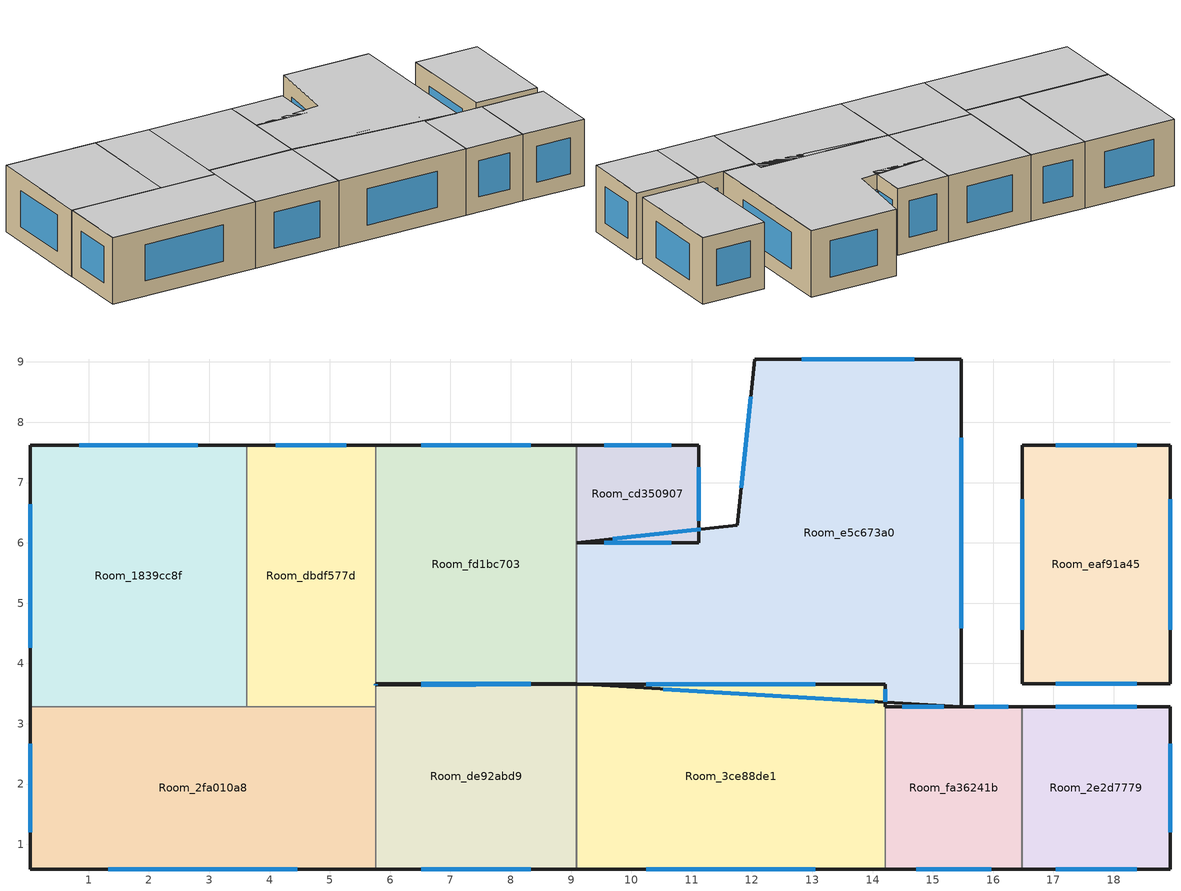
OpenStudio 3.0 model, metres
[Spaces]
Room_dbdf577d
 floor adiabatic (Generic Interior Floor): 5.76,7.62 5.76,3.28 3.62,3.28 3.62,7.62 z0
 wall outside: 5.76,3.64 5.76,3.66 / 5.76,7.62 3.62,7.62 z0:2.5
 wall to Room_2fa010a8: 3.62,3.28 5.76,3.28 z0:2.5
 wall to Room_de92abd9: 5.76,3.28 5.76,3.64 z0:2.5
 wall to Room_fd1bc703: 5.76,3.66 5.76,7.62 z0:2.5
 wall to Room_1839cc8f: 3.62,7.62 3.62,3.28 z0:2.5
 window: 5.76,3.64 5.76,3.66 / 5.28,7.62 4.1,7.62 z0.57:1.93
 ceiling adiabatic (Generic Interior Ceiling): 5.76,3.28 5.76,7.62 3.62,7.62 3.62,3.28 z2.5
Room_1839cc8f
 floor adiabatic (Generic Interior Floor): 3.62,7.62 3.62,3.28 0.03,3.28 0.03,7.62 z0
 wall outside: 3.62,7.62 0.03,7.62 0.03,3.28 z0:2.5
 wall to Room_2fa010a8: 0.03,3.28 3.62,3.28 z0:2.5
 window: 2.81,7.62 0.84,7.62 / 0.03,6.64 0.03,4.26 z0.57:1.93
 ceiling adiabatic (Generic Interior Ceiling): 3.62,3.28 3.62,7.62 0.03,7.62 0.03,3.28 z2.5
Room_de92abd9
 floor adiabatic (Generic Interior Floor): 9.09,3.66 9.09,0.59 5.76,0.59 5.76,3.64 z0
 wall outside: 5.76,0.59 9.09,0.59 / 9.09,3.66 5.76,3.64 z0:2.5
 wall to Room_2fa010a8: 5.76,3.28 5.76,0.59 z0:2.5
 wall to Room_3ce88de1: 9.09,0.59 9.09,3.66 z0:2.5
 window: 6.51,0.59 8.34,0.59 / 8.34,3.65 6.51,3.64 z0.57:1.93
 ceiling adiabatic (Generic Interior Ceiling): 9.09,0.59 9.09,3.66 5.76,3.64 5.76,0.59 z2.5
Room_2fa010a8
 floor adiabatic (Generic Interior Floor): 5.76,3.28 5.76,0.59 0.03,0.59 0.03,3.28 z0
 wall outside: 0.03,3.28 0.03,0.59 5.76,0.59 z0:2.5
 window: 1.33,0.59 4.46,0.59 / 0.03,2.67 0.03,1.2 z0.57:1.93
 ceiling adiabatic (Generic Interior Ceiling): 5.76,0.59 5.76,3.28 0.03,3.28 0.03,0.59 z2.5
Room_cd350907
 floor adiabatic (Generic Interior Floor): 11.12,7.62 11.12,6 9.09,6 9.09,7.62 z0
 wall outside: 9.09,6 11.12,6 11.12,7.62 9.09,7.62 z0:2.5
 wall to Room_fd1bc703: 9.09,7.62 9.09,6 z0:2.5
 window: 9.55,6 10.66,6 / 11.12,6.37 11.12,7.25 / 10.66,7.62 9.55,7.62 z0.57:1.93
 ceiling adiabatic (Generic Interior Ceiling): 11.12,6 11.12,7.62 9.09,7.62 9.09,6 z2.5
Room_eaf91a45
 floor adiabatic (Generic Interior Floor): 18.94,7.62 18.94,3.66 16.48,3.66 16.48,7.62 z0
 wall outside: 16.48,3.66 18.94,3.66 18.94,7.62 16.48,7.62 16.48,3.66 z0:2.5
 window: 17.04,3.66 18.38,3.66 / 18.94,4.56 18.94,6.72 / 18.38,7.62 17.04,7.62 / 16.48,6.72 16.48,4.56 z0.57:1.93
 ceiling adiabatic (Generic Interior Ceiling): 18.94,3.66 18.94,7.62 16.48,7.62 16.48,3.66 z2.5
Room_fd1bc703
 floor adiabatic (Generic Interior Floor): 9.09,7.62 9.09,3.66 5.76,3.66 5.76,7.62 z0
 wall outside: 5.76,3.66 9.09,3.66 / 9.09,7.62 5.76,7.62 z0:2.5
 wall to Room_e5c673a0: 9.09,3.66 9.09,6 z0:2.5
 window: 6.51,3.66 8.34,3.66 / 8.34,7.62 6.51,7.62 z0.57:1.93
 ceiling adiabatic (Generic Interior Ceiling): 9.09,3.66 9.09,7.62 5.76,7.62 5.76,3.66 z2.5
Room_e5c673a0
 floor adiabatic (Generic Interior Floor): 15.47,9.05 15.47,3.28 9.09,3.66 9.09,6 11.76,6.29 12.05,9.05 z0
 wall outside: 9.09,3.66 15.47,3.28 15.47,9.05 12.05,9.05 11.76,6.29 9.09,6 z0:2.5
 window: 10.53,3.58 14.03,3.37 / 15.47,4.59 15.47,7.74 / 14.7,9.05 12.82,9.05 / 11.98,8.43 11.82,6.92 / 11.15,6.23 9.69,6.07 z0.57:1.93
 ceiling adiabatic (Generic Interior Ceiling): 15.47,3.28 15.47,9.05 12.05,9.05 11.76,6.29 9.09,6 9.09,3.66 z2.5
Room_fa36241b
 floor adiabatic (Generic Interior Floor): 16.48,3.28 16.48,0.59 14.21,0.59 14.21,3.28 z0
 wall outside: 14.21,0.59 16.48,0.59 / 16.48,3.28 15.47,3.28 14.21,3.28 z0:2.5
 wall to Room_2e2d7779: 16.48,0.59 16.48,3.28 z0:2.5
 wall to Room_3ce88de1: 14.21,3.28 14.21,0.59 z0:2.5
 window: 14.72,0.59 15.97,0.59 / 16.25,3.28 15.7,3.28 / 15.18,3.28 14.5,3.28 z0.57:1.93
 ceiling adiabatic (Generic Interior Ceiling): 16.48,0.59 16.48,3.28 14.21,3.28 14.21,0.59 z2.5
Room_2e2d7779
 floor adiabatic (Generic Interior Floor): 18.94,3.28 18.94,0.59 16.48,0.59 16.48,3.28 z0
 wall outside: 16.48,0.59 18.94,0.59 18.94,3.28 16.48,3.28 z0:2.5
 window: 17.04,0.59 18.38,0.59 / 18.94,1.2 18.94,2.67 / 18.38,3.28 17.04,3.28 z0.57:1.93
 ceiling adiabatic (Generic Interior Ceiling): 18.94,0.59 18.94,3.28 16.48,3.28 16.48,0.59 z2.5
Room_3ce88de1
 floor adiabatic (Generic Interior Floor): 14.21,3.66 14.21,0.59 9.09,0.59 9.09,3.66 z0
 wall outside: 9.09,0.59 14.21,0.59 / 14.21,3.28 14.21,3.66 9.09,3.66 z0:2.5
 window: 10.25,0.59 13.05,0.59 / 14.21,3.36 14.21,3.57 / 13.05,3.66 10.25,3.66 z0.57:1.93
 ceiling adiabatic (Generic Interior Ceiling): 14.21,0.59 14.21,3.66 9.09,3.66 9.09,0.59 z2.5
[Building]
Building 1: North Axis {deg}=-0; Default Construction Set=Default Generic Construction Set; Standards Building Type=MediumOffice
[Site]
Site 1: Terrain=City
[SizingPeriod:DesignDay] Barometric Pressure {Pa}=101253; Sky Clearness=0; Snow Indicator=0; Day of Month=21; Daylight Saving Time Indicator=0; Dry-Bulb Temperature Range Modifier Type=DefaultMultipliers
Name | Maximum Dry-Bulb Temperature {C} | Daily Dry-Bulb Temperature Range {deltaC} | Humidity Indicating Conditions at Maximum Dry-Bulb | Wind Speed {m/s} | Wind Direction {deg} | Month | Day Type | Humidity Indicating Type | Solar Model Indicator | ASHRAE Taub | ASHRAE Taud
Boston Logan IntL Arpt Ann Htg 99.6% Condns DB | -13.6 | 0 | -13.6 | 7.2 | 320 | 1 | WinterDesignDay | Wetbulb | ASHRAEClearSky
Boston Logan IntL Arpt Ann Hum_n 99.6% Condns DP=>MCDB | -12 | 0 | -24.4 | 7.2 | 320 | 1 | WinterDesignDay | Dewpoint | ASHRAEClearSky
Boston Logan IntL Arpt Ann Htg Wind 99.6% Condns WS=>MCDB | 2.1 | 0 | 2.1 | 14.1 | 320 | 1 | WinterDesignDay | Wetbulb | ASHRAEClearSky
Boston Logan IntL Arpt Ann Clg .4% Condns DB=>MWB | 32.7 | 8.4 | 22.9 | 6.3 | 270 | 7 | SummerDesignDay | Wetbulb | ASHRAETau | 0.488 | 1.95
Boston Logan IntL Arpt Ann Clg .4% Condns WB=>MDB | 30.2 | 8.4 | 24.6 | 6.3 | 270 | 7 | SummerDesignDay | Wetbulb | ASHRAETau | 0.488 | 1.95
Boston Logan IntL Arpt Ann Clg .4% Condns DP=>MDB | 27.3 | 8.4 | 22.8 | 6.3 | 270 | 7 | SummerDesignDay | Dewpoint | ASHRAETau | 0.488 | 1.95
Boston Logan IntL Arpt Ann Clg .4% Condns Enth=>MDB | 30.6 | 8.4 | 74100 | 6.3 | 270 | 7 | SummerDesignDay | Enthalpy | ASHRAETau | 0.488 | 1.95
[Material]
Name | Roughness | Thickness {m} | Conductivity {W/m-K} | Density {kg/m3} | Specific Heat {J/kg-K} | Thermal Absorptance | Solar Absorptance | Visible Absorptance
Generic Roof Membrane | MediumRough | 0.01 | 0.16 | 1120 | 1460 | 0.9 | 0.65 | 0.65
Generic Acoustic Tile | MediumSmooth | 0.02 | 0.06 | 368 | 590 | 0.9 | 0.2 | 0.2
Generic 25mm Wood | MediumSmooth | 0.0254 | 0.15 | 608 | 1630 | 0.9 | 0.5 | 0.5
Generic HW Concrete | MediumRough | 0.2 | 1.95 | 2240 | 900 | 0.9 | 0.8 | 0.8
Generic Gypsum Board | MediumSmooth | 0.0127 | 0.16 | 800 | 1090 | 0.9 | 0.5 | 0.5
Generic Wall Air Gap | Smooth | 0.1 | 0.667 | 1.28 | 1000 | 0.9 | 0.7 | 0.7
Generic Ceiling Air Gap | Smooth | 0.1 | 0.556 | 1.28 | 1000 | 0.9 | 0.7 | 0.7
Generic Brick | MediumRough | 0.1 | 0.9 | 1920 | 790 | 0.9 | 0.65 | 0.65
Generic 50mm Insulation; Generic 25mm Insulation | MediumRough | 0.05 | 0.03 | 43 | 1210 | 0.9 | 0.7 | 0.7
Generic Painted Metal | Smooth | 0.0015 | 45 | 7690 | 410 | 0.9 | 0.5 | 0.5
Generic LW Concrete | MediumRough | 0.1 | 0.53 | 1280 | 840 | 0.9 | 0.8 | 0.8
Material 1 | Smooth | 0.1 | 0.1 | 0.1 | 100 |  | 0.65 | 0.65
[WindowMaterial:Gas]
Generic Window Air Gap: Gas Type=Air; Thickness {m}=0.0127
[WindowMaterial:Glazing] Optical Data Type=SpectralAverage; Thickness {m}=0.006; Infrared Transmittance at Normal Incidence=0; Front Side Infrared Hemispherical Emissivity=0.84; Conductivity {W/m-K}=1; Dirt Correction Factor for Solar and Visible Transmittance=1; Solar Diffusing=No
Name | Solar Transmittance at Normal Incidence | Front Side Solar Reflectance at Normal Incidence | Back Side Solar Reflectance at Normal Incidence | Visible Transmittance at Normal Incidence | Front Side Visible Reflectance at Normal Incidence | Back Side Visible Reflectance at Normal Incidence | Back Side Infrared Hemispherical Emissivity
Generic Low-e Glass | 0.45 | 0.36 | 0.36 | 0.71 | 0.21 | 0.21 | 0.047
Generic Clear Glass | 0.77 | 0.07 | 0.07 | 0.88 | 0.08 | 0.08 | 0.84
[Construction]
Generic Interior Door: Generic 25mm Wood
Generic Single Pane: Generic Clear Glass
Generic Shade: Material 1
Generic Interior Ceiling: Generic LW Concrete, Generic Ceiling Air Gap, Generic Acoustic Tile
Generic Interior Wall: Generic Gypsum Board, Generic Wall Air Gap, Generic Gypsum Board
Generic Exposed Floor: Generic Painted Metal, Generic Ceiling Air Gap, Generic 50mm Insulation, Generic LW Concrete
Generic Interior Floor: Generic Acoustic Tile, Generic Ceiling Air Gap, Generic LW Concrete
Generic Ground Slab: Generic 50mm Insulation, Generic HW Concrete
Generic Roof: Generic Roof Membrane, Generic 50mm Insulation, Generic LW Concrete, Generic Ceiling Air Gap, Generic Acoustic Tile
Generic Exterior Wall: Generic Brick, Generic LW Concrete, Generic 50mm Insulation, Generic Wall Air Gap, Generic Gypsum Board
Generic Underground Wall: Generic 50mm Insulation, Generic HW Concrete, Generic Wall Air Gap, Generic Gypsum Board
Generic Underground Roof: Generic 50mm Insulation, Generic HW Concrete, Generic Ceiling Air Gap, Generic Acoustic Tile
Generic Double Pane: Generic Low-e Glass, Generic Window Air Gap, Generic Clear Glass
Generic Exterior Door: Generic Painted Metal, Generic 25mm Insulation, Generic Painted Metal
[Construction:AirBoundary]
Generic Air Boundary: GroupedZones, GroupedZones, None, 0
[DefaultConstructionSet]
Default Generic Construction Set: Default Exterior Surface Constructions=Default Surface Constructions 2; Default Interior Surface Constructions=Default Surface Constructions 1; Default Ground Contact Surface Constructions=Default Surface Constructions 3; Default Exterior SubSurface Constructions=Default Sub Surface Constructions 2; Default Interior SubSurface Constructions=Default Sub Surface Constructions 1; Interior Partition Construction=Generic Air Boundary; Space Shading Construction=Generic Shade; Adiabatic Surface Construction=Generic Interior Wall
[DefaultSurfaceConstructions]
Name | Floor Construction | Wall Construction | Roof Ceiling Construction
Default Surface Constructions 1 | Generic Interior Floor | Generic Interior Wall | Generic Interior Ceiling
Default Surface Constructions 2 | Generic Exposed Floor | Generic Exterior Wall | Generic Roof
Default Surface Constructions 3 | Generic Ground Slab | Generic Underground Wall | Generic Underground Roof
[DefaultSubSurfaceConstructions]
Name | Fixed Window Construction | Operable Window Construction | Door Construction | Glass Door Construction | Overhead Door Construction | Skylight Construction
Default Sub Surface Constructions 1 | Generic Single Pane | Generic Single Pane | Generic Interior Door | Generic Single Pane
Default Sub Surface Constructions 2 | Generic Double Pane | Generic Double Pane | Generic Exterior Door | Generic Double Pane | Generic Exterior Door | Generic Double Pane
[SpaceType]
Generic Office Program: Design Specification Outdoor Air Object=Generic Office Ventilation
[People:Definition]
Generic Office People: Number of People Calculation Method=People/Area; People per Space Floor Area {person/m2}=0.0565; Fraction Radiant=0.3; Sensible Heat Fraction=Autocalculate
[People]
Generic Office People: People Definition=Generic Office People; Space or SpaceType=Generic Office Program; Number of People Schedule=Generic Office Occupancy; Activity Level Schedule=Seated Adult Activity; Multiplier=1
[Lights:Definition]
Generic Office Lighting: Design Level Calculation Method=Watts/Area; Watts per Space Floor Area {W/m2}=10.55; Fraction Radiant=0.7; Fraction Visible=0.2; Return Air Fraction=0
[Lights]
Generic Office Lighting: Lights Definition=Generic Office Lighting; Space or SpaceType=Generic Office Program; Schedule=Generic Office Lighting; Fraction Replaceable=1
[ElectricEquipment:Definition]
Generic Office Equipment: Design Level Calculation Method=Watts/Area; Watts per Space Floor Area {W/m2}=10.33; Fraction Latent=0; Fraction Radiant=0.5; Fraction Lost=0
[ElectricEquipment]
Generic Office Equipment: Electric Equipment Definition=Generic Office Equipment; Space or SpaceType=Generic Office Program; Schedule=Generic Office Equipment
[SpaceInfiltration:DesignFlowRate]
Generic Office Infiltration: Space or SpaceType=Generic Office Program; Schedule=Generic Office Infiltration; Design Flow Rate Calculation Method=Flow/ExteriorArea; Flow per Exterior Surface Area {m3/s-m2}=0.0002266; Constant Term Coefficient=1; Temperature Term Coefficient=0; Velocity Term Coefficient=0
[DesignSpecification:OutdoorAir]
Generic Office Ventilation: Outdoor Air Flow per Person {m3/s-person}=0.00236; Outdoor Air Flow per Floor Area {m3/s-m2}=0.000305; Outdoor Air Flow Rate {m3/s}=0; Outdoor Air Flow Air Changes per Hour {1/hr}=0
[Space] Space Type=Generic Office Program; Building Story=Story_7d7f4243
Name | Thermal Zone
Room_dbdf577d | Room_dbdf577d
Room_1839cc8f | Room_1839cc8f
Room_de92abd9 | Room_de92abd9
Room_2fa010a8 | Room_2fa010a8
Room_cd350907 | Room_cd350907
Room_eaf91a45 | Room_eaf91a45
Room_fd1bc703 | Room_fd1bc703
Room_e5c673a0 | Room_e5c673a0
Room_fa36241b | Room_fa36241b
Room_2e2d7779 | Room_2e2d7779
Room_3ce88de1 | Room_3ce88de1
[ThermalZone] Use Ideal Air Loads=No
Name | Thermostat
Room_dbdf577d | Thermostat Setpoint Dual Setpoint 1
Room_1839cc8f | Thermostat Setpoint Dual Setpoint 2
Room_de92abd9 | Thermostat Setpoint Dual Setpoint 3
Room_2fa010a8 | Thermostat Setpoint Dual Setpoint 4
Room_cd350907 | Thermostat Setpoint Dual Setpoint 5
Room_eaf91a45 | Thermostat Setpoint Dual Setpoint 6
Room_fd1bc703 | Thermostat Setpoint Dual Setpoint 7
Room_e5c673a0 | Thermostat Setpoint Dual Setpoint 8
Room_fa36241b | Thermostat Setpoint Dual Setpoint 9
Room_2e2d7779 | Thermostat Setpoint Dual Setpoint 10
Room_3ce88de1 | Thermostat Setpoint Dual Setpoint 11
[Sizing:Zone] Zone Cooling Design Supply Air Temperature Input Method=SupplyAirTemperature; Zone Cooling Design Supply Air Temperature {C}=14; Zone Cooling Design Supply Air Temperature Difference {deltaC}=11.11; Zone Heating Design Supply Air Temperature Input Method=SupplyAirTemperature; Zone Heating Design Supply Air Temperature {C}=40; Zone Heating Design Supply Air Temperature Difference {deltaC}=11.11; Zone Cooling Design Supply Air Humidity Ratio {kg-H2O/kg-air}=0.0085; Zone Heating Design Supply Air Humidity Ratio {kg-H2O/kg-air}=0.008; Cooling Design Air Flow Method=DesignDay; Heating Design Air Flow Method=DesignDay; Account for Dedicated Outdoor Air System=No; Dedicated Outdoor Air System Control Strategy=NeutralSupplyAir; Dedicated Outdoor Air Low Setpoint Temperature for Design {C}=autosize; Dedicated Outdoor Air High Setpoint Temperature for Design {C}=autosize
Room_dbdf577d; Room_1839cc8f; Room_de92abd9; Room_2fa010a8; Room_cd350907; Room_eaf91a45; Room_fd1bc703; Room_e5c673a0; Room_fa36241b; Room_2e2d7779; Room_3ce88de1
[Zone equipment]
Room_dbdf577d: Room_dbdf577d Ideal Loads Air System
Room_1839cc8f: Room_1839cc8f Ideal Loads Air System
Room_de92abd9: Room_de92abd9 Ideal Loads Air System
Room_2fa010a8: Room_2fa010a8 Ideal Loads Air System
Room_cd350907: Room_cd350907 Ideal Loads Air System
Room_eaf91a45: Room_eaf91a45 Ideal Loads Air System
Room_fd1bc703: Room_fd1bc703 Ideal Loads Air System
Room_e5c673a0: Room_e5c673a0 Ideal Loads Air System
Room_fa36241b: Room_fa36241b Ideal Loads Air System
Room_2e2d7779: Room_2e2d7779 Ideal Loads Air System
Room_3ce88de1: Room_3ce88de1 Ideal Loads Air System
[BuildingStory]
Story_7d7f4243
[ThermostatSetpoint:DualSetpoint] Heating Setpoint Temperature Schedule=Generic Office Heating; Cooling Setpoint Temperature Schedule=Generic Office Cooling
Thermostat Setpoint Dual Setpoint 1; Thermostat Setpoint Dual Setpoint 2; Thermostat Setpoint Dual Setpoint 3; Thermostat Setpoint Dual Setpoint 4; Thermostat Setpoint Dual Setpoint 5; Thermostat Setpoint Dual Setpoint 6; Thermostat Setpoint Dual Setpoint 7; Thermostat Setpoint Dual Setpoint 8; Thermostat Setpoint Dual Setpoint 9; Thermostat Setpoint Dual Setpoint 10; Thermostat Setpoint Dual Setpoint 11
[ZoneHVAC:IdealLoadsAirSystem] Maximum Heating Supply Air Temperature {C}=50; Minimum Cooling Supply Air Temperature {C}=13; Heating Limit=LimitCapacity; Maximum Sensible Heating Capacity {W}=autosize; Cooling Limit=LimitFlowRateAndCapacity; Maximum Cooling Air Flow Rate {m3/s}=autosize; Maximum Total Cooling Capacity {W}=autosize; Demand Controlled Ventilation Type=None; Outdoor Air Economizer Type=DifferentialDryBulb; Sensible Heat Recovery Effectiveness=0; Latent Heat Recovery Effectiveness=0
Room_dbdf577d Ideal Loads Air System; Room_1839cc8f Ideal Loads Air System; Room_de92abd9 Ideal Loads Air System; Room_2fa010a8 Ideal Loads Air System; Room_cd350907 Ideal Loads Air System; Room_eaf91a45 Ideal Loads Air System; Room_fd1bc703 Ideal Loads Air System; Room_e5c673a0 Ideal Loads Air System; Room_fa36241b Ideal Loads Air System; Room_2e2d7779 Ideal Loads Air System; Room_3ce88de1 Ideal Loads Air System
[Schedule:Ruleset]
Name | Default Day Schedule | Summer Design Day Schedule | Winter Design Day Schedule | Holiday Schedule
Generic Office Infiltration | Schedule Day 1 | OfficeMedium INFIL_SCH_PNNL_Wkdy_SmrDsn 1 | OfficeMedium INFIL_SCH_PNNL_Sat_WntrDsn 1 | OfficeMedium INFIL_SCH_PNNL_Default 1
Generic Office Heating | Schedule Day 4 | OfficeMedium HTGSETP_SCH_YES_OPTIMUM_Default_SmrDsn 1 | OfficeMedium HTGSETP_SCH_YES_OPTIMUM_WntrDsn 1 | OfficeMedium HTGSETP_SCH_YES_OPTIMUM_Default 1
Generic Office Equipment | Schedule Day 7 | OfficeMedium BLDG_EQUIP_SCH_2013_SmrDsn 1 | OfficeMedium BLDG_EQUIP_SCH_2013_WntrDsn 1 | OfficeMedium BLDG_EQUIP_SCH_2013_Sat 1
Generic Office Cooling | Schedule Day 10 | OfficeMedium CLGSETP_SCH_YES_OPTIMUM_SmrDsn 1 | OfficeMedium CLGSETP_SCH_YES_OPTIMUM_Default_WntrDsn 1 | OfficeMedium CLGSETP_SCH_YES_OPTIMUM_Default 1
Seated Adult Activity | Schedule Day 13
Generic Office Lighting | Schedule Day 14 | OfficeMedium BLDG_LIGHT_SCH_2013_SmrDsn 1 | OfficeMedium BLDG_LIGHT_SCH_2013_WntrDsn 1 | OfficeMedium BLDG_LIGHT_SCH_2013_Sat 1
Generic Office Occupancy | Schedule Day 17 | OfficeMedium BLDG_OCC_SCH_SmrDsn 1 | OfficeMedium BLDG_OCC_SCH_WntrDsn 1 | OfficeMedium BLDG_OCC_SCH_Default 1
[Schedule:Day]
Schedule Day 1; OfficeMedium INFIL_SCH_PNNL_Default 1; OfficeMedium BLDG_EQUIP_SCH_2013_SmrDsn 1; OfficeMedium BLDG_LIGHT_SCH_2013_SmrDsn 1: 24, 0, 1
OfficeMedium INFIL_SCH_PNNL_Wkdy_SmrDsn 1; Schedule Day 2: 6, 0, 1, 22, 0, 0.25, 24, 0, 1
OfficeMedium INFIL_SCH_PNNL_Sat_WntrDsn 1; Schedule Day 3: 6, 0, 1, 18, 0, 0.25, 24, 0, 1
Schedule Day 4; OfficeMedium HTGSETP_SCH_YES_OPTIMUM_Default 1; OfficeMedium HTGSETP_SCH_YES_OPTIMUM_Default_SmrDsn 1: 24, 0, 15.6
OfficeMedium HTGSETP_SCH_YES_OPTIMUM_WntrDsn 1: 5, 0, 15.6, 6, 0, 17.6, 7, 0, 19.6, 22, 0, 21, 24, 0, 15.6
Schedule Day 5: 5, 0, 15.6, 6, 0, 17.8, 7, 0, 20, 22, 0, 21, 24, 0, 15.6
Schedule Day 6: 5, 0, 15.6, 6, 0, 17.8, 7, 0, 20, 17, 0, 21, 24, 0, 15.6
Schedule Day 7: 6, 0, 0.230755, 18, 0, 0.288107, 24, 0, 0.230755
OfficeMedium BLDG_EQUIP_SCH_2013_Sat 1; Schedule Day 9: 6, 0, 0.230755, 8, 0, 0.381235, 12, 0, 0.476543, 17, 0, 0.33358, 19, 0, 0.285926, 24, 0, 0.230755
OfficeMedium BLDG_EQUIP_SCH_2013_WntrDsn 1; OfficeMedium BLDG_LIGHT_SCH_2013_WntrDsn 1; OfficeMedium BLDG_OCC_SCH_WntrDsn 1: 24, 0, 0
Schedule Day 8: 6, 0, 0.307674, 8, 0, 0.381235, 12, 0, 0.857778, 13, 0, 0.76247, 17, 0, 0.857778, 18, 0, 0.476543, 24, 0, 0.381235
Schedule Day 10; OfficeMedium CLGSETP_SCH_YES_OPTIMUM_Default 1; OfficeMedium CLGSETP_SCH_YES_OPTIMUM_Default_WntrDsn 1: 24, 0, 26.7
OfficeMedium CLGSETP_SCH_YES_OPTIMUM_SmrDsn 1: 5, 0, 26.7, 6, 0, 25.7, 7, 0, 25, 22, 0, 24, 24, 0, 26.7
Schedule Day 11: 5, 0, 26.7, 6, 0, 25.6, 7, 0, 25, 22, 0, 24, 24, 0, 26.7
Schedule Day 12: 5, 0, 26.7, 6, 0, 25.7, 7, 0, 25, 17, 0, 24, 24, 0, 26.7
Schedule Day 13: 24, 0, 120
Schedule Day 14: 6, 0, 0.05, 18, 0, 0.0431163, 24, 0, 0.05
OfficeMedium BLDG_LIGHT_SCH_2013_Sat 1; Schedule Day 16: 6, 0, 0.05, 8, 0, 0.0862326, 12, 0, 0.258698, 17, 0, 0.129349, 19, 0, 0.0431163, 24, 0, 0.05
Schedule Day 15: 5, 0, 0.05, 6, 0, 0.1, 7, 0, 0.0862326, 8, 0, 0.258698, 17, 0, 0.776093, 18, 0, 0.431163, 20, 0, 0.258698, 22, 0, 0.172465, 23, 0, 0.0862326, 24, 0, 0.0431163
Schedule Day 17; OfficeMedium BLDG_OCC_SCH_Default 1: 6, 0, 0, 18, 0, 0.05, 24, 0, 0
OfficeMedium BLDG_OCC_SCH_SmrDsn 1: 6, 0, 0, 22, 0, 1, 24, 0, 0.05
Schedule Day 18: 6, 0, 0, 7, 0, 0.1, 8, 0, 0.2, 12, 0, 0.95, 13, 0, 0.5, 17, 0, 0.95, 18, 0, 0.3, 22, 0, 0.1, 24, 0, 0.05
Schedule Day 19: 6, 0, 0, 8, 0, 0.1, 12, 0, 0.3, 17, 0, 0.1, 19, 0, 0.05, 24, 0, 0
[Schedule:Rule] Apply Sunday=No; Date Specification Type=DateRange; Start Month=1; Start Day=1; End Month=12; End Day=31
Name | Schedule Ruleset | Rule Order | Day Schedule | Apply Monday | Apply Tuesday | Apply Wednesday | Apply Thursday | Apply Friday | Apply Saturday
Schedule Rule 1 | Generic Office Infiltration | 0 | Schedule Day 2 | Yes | Yes | Yes | Yes | Yes | No
Schedule Rule 2 | Generic Office Infiltration | 1 | Schedule Day 3 | No | No | No | No | No | Yes
Schedule Rule 3 | Generic Office Heating | 0 | Schedule Day 5 | Yes | Yes | Yes | Yes | Yes | No
Schedule Rule 4 | Generic Office Heating | 1 | Schedule Day 6 | No | No | No | No | No | Yes
Schedule Rule 5 | Generic Office Equipment | 0 | Schedule Day 8 | Yes | Yes | Yes | Yes | Yes | No
Schedule Rule 6 | Generic Office Equipment | 1 | Schedule Day 9 | No | No | No | No | No | Yes
Schedule Rule 7 | Generic Office Cooling | 0 | Schedule Day 11 | Yes | Yes | Yes | Yes | Yes | No
Schedule Rule 8 | Generic Office Cooling | 1 | Schedule Day 12 | No | No | No | No | No | Yes
Schedule Rule 9 | Generic Office Lighting | 0 | Schedule Day 15 | Yes | Yes | Yes | Yes | Yes | No
Schedule Rule 10 | Generic Office Lighting | 1 | Schedule Day 16 | No | No | No | No | No | Yes
Schedule Rule 11 | Generic Office Occupancy | 0 | Schedule Day 18 | Yes | Yes | Yes | Yes | Yes | No
Schedule Rule 12 | Generic Office Occupancy | 1 | Schedule Day 19 | No | No | No | No | No | Yes
